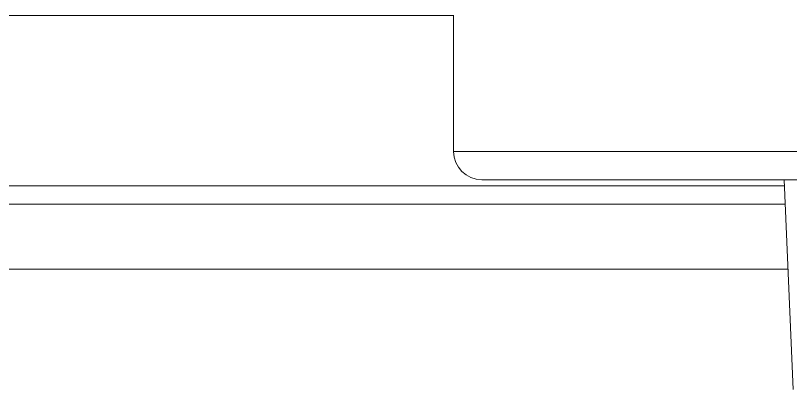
# Model space of a CAD drawing. Header units: millimetres. Extents: x 2433 to 4809, y -10272 to -6912.
# Drawn here: x 3135.56 to 3176.64, y -7207.75 to -7187.94 of the extents above; entities that cross this region are included whole.
import ezdxf

# ---------------------------------------------------------------- set-up
doc = ezdxf.new("R2010")
doc.units = ezdxf.units.MM

msp = doc.modelspace()

# ---------------------------------------------------------------- linework, layer by layer
at = {"linetype": 'Continuous', "lineweight": 18, "extrusion": (-1.22465e-16, -1, 0)}
for p, q in [((3158.794, -7187.942), (2941.499, -7187.942)), ((3158.787, -7187.942), (3158.787, -7195.142)), ((3184.787, -7196.642), (3160.287, -7196.642)), ((3176.304, -7196.642), (3176.775, -7207.754)), ((3176.361, -7197.942), (2941.655, -7197.942))]:
    msp.add_line(p, q, dxfattribs=at)
at = {"linetype": 'Continuous', "lineweight": 13, "extrusion": (-1.22465e-16, -1, 0)}
for p, q in [((3184.787, -7195.142), (3158.787, -7195.142)), ((3176.323, -7196.959), (2941.655, -7196.959)), ((3176.509, -7201.38), (2931.263, -7201.38))]:
    msp.add_line(p, q, dxfattribs=at)
at = {"linetype": 'Continuous', "lineweight": 18}
msp.add_arc((3160.287, -7195.142), 1.5, 180, 270, dxfattribs=at)

doc.saveas('drawing.dxf')
